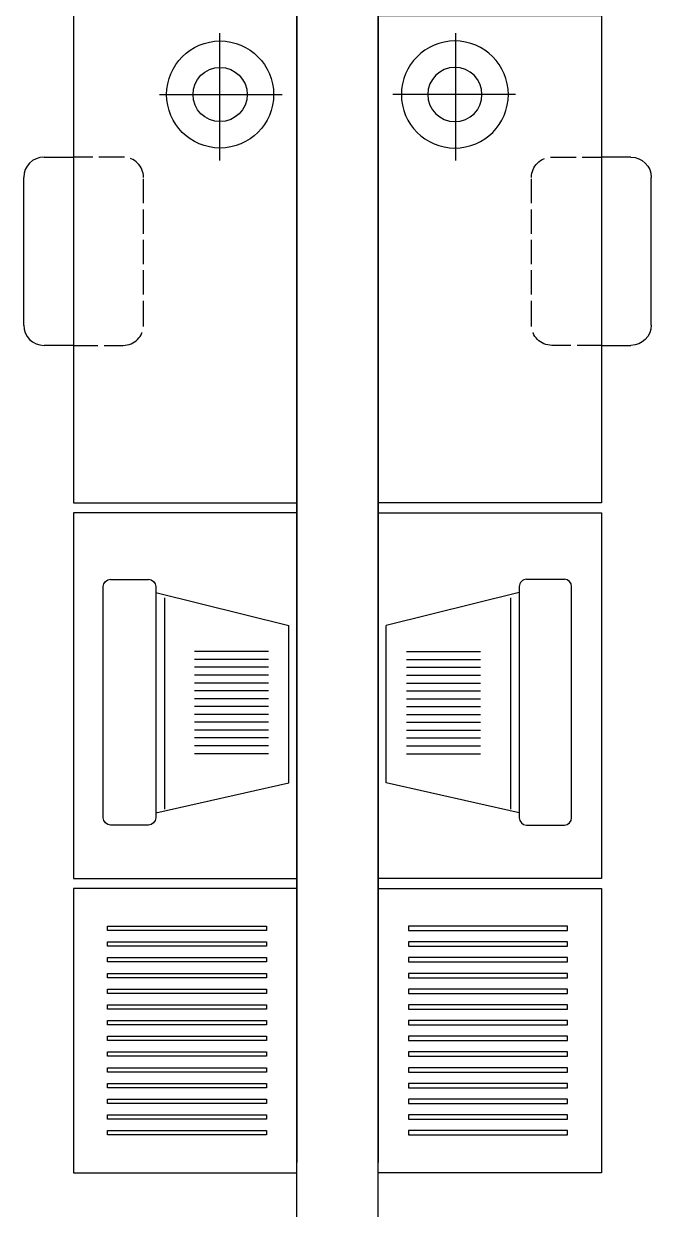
# Model space of a CAD drawing. Header units: centimetres. Extents: x 8510 to 16419, y -974 to 2536.
# Drawn here: x 13313.3 to 13467.9, y 1308.1 to 1600.1 of the extents above; entities that cross this region are included whole.
import ezdxf

# ---------------------------------------------------------------- set-up
doc = ezdxf.new("R2010")
doc.units = ezdxf.units.CM
doc.linetypes.add('ACAD_ISO02W100', pattern=[15, 12, -3])
for name, color, linetype in [('5', 5, 'Continuous'), ('P5', 5, 'Continuous'), ('轴线', 1, 'Continuous')]:
    doc.layers.add(name, color=color, linetype=linetype)

# ---------------------------------------------------------------- blocks, each defined once
blk = doc.blocks.new('13')
at = {"layer": '5'}
for p, q in [((-327332.6, -96330.1, 589.9), (-328532.6, -96330.1, 589.9)), ((-328532.6, -96330.1, 589.9), (-328532.6, -96880.1, 589.9)), ((-327332.6, -96880.1, 589.9), (-327332.6, -96330.1, 589.9)), ((-328338.3, -96668.2, 589.9), (-328338.3, -96366.7, 589.9)), ((-328489.6, -96520.9, 589.9), (-328176, -96520.9, 589.9)), ((-328532.6, -96880.1, 589.9), (-327332.6, -96880.1, 589.9)), ((-328184, -96952.9, 589.9), (-328184, -96880.1, 589.9)), ((-327720.3, -96880.1, 589.9), (-327720.3, -96952.9, 589.9)), ((-327770.3, -97002.9, 589.9), (-328134, -97002.9, 589.9))]:
    blk.add_line(p, q, dxfattribs=at)
at = {"layer": '5', "linetype": 'ACAD_ISO02W100', "ltscale": 5}
for p, q in [((-327770.3, -96707.9, 589.9), (-328134, -96707.9, 589.9)), ((-328184, -96757.9, 589.9), (-328184, -96880.1, 589.9)), ((-327720.3, -96880.1, 589.9), (-327720.3, -96757.9, 589.9))]:
    blk.add_line(p, q, dxfattribs=at)
at = {"layer": '5'}
for radius in [131.8, 66.8]:
    blk.add_circle((-328338.2, -96519.1, 589.9), radius, dxfattribs=at)
at = {"layer": '5', "linetype": 'ACAD_ISO02W100', "ltscale": 5}
for centre, start, end in [((-328134, -96757.9, 589.9), 90, 180), ((-327770.3, -96757.9, 589.9), 0, 90)]:
    blk.add_arc(centre, 50, start, end, dxfattribs=at)
at = {"layer": '5'}
for centre, start, end in [((-328134, -96952.9, 589.9), 180, 270), ((-327770.3, -96952.9, 589.9), 270, 0)]:
    blk.add_arc(centre, 50, start, end, dxfattribs=at)
blk = doc.blocks.new('42')
at = {"layer": '5'}
for p, q in [((-87017.2, -72432.8), (-87017.2, -71732.8)), ((-87017.2, -71732.8), (-86467.2, -71732.8)), ((-86467.2, -71732.8), (-86467.2, -72432.8)), ((-86541.9, -71825.9), (-86934, -71825.9)), ((-86934, -71825.9), (-86934, -71836.6)), ((-86541.9, -71836.6), (-86541.9, -71825.9)), ((-86934, -71836.6), (-86541.9, -71836.6)), ((-86541.9, -71864.6), (-86934, -71864.6)), ((-86934, -71864.6), (-86934, -71875.4)), ((-86934, -71875.4), (-86541.9, -71875.4)), ((-86541.9, -71875.4), (-86541.9, -71864.6)), ((-86541.9, -71903.3), (-86934, -71903.3)), ((-86934, -71903.3), (-86934, -71914.1)), ((-86934, -71914.1), (-86541.9, -71914.1)), ((-86541.9, -71914.1), (-86541.9, -71903.3)), ((-86541.9, -71942.1), (-86934, -71942.1)), ((-86934, -71942.1), (-86934, -71952.8)), ((-86541.9, -71952.8), (-86541.9, -71942.1)), ((-86934, -71952.8), (-86541.9, -71952.8)), ((-86541.9, -71980.8), (-86934, -71980.8)), ((-86934, -71980.8), (-86934, -71991.6)), ((-86934, -71991.6), (-86541.9, -71991.6)), ((-86541.9, -71991.6), (-86541.9, -71980.8)), ((-86541.9, -72019.6), (-86934, -72019.6)), ((-86934, -72019.6), (-86934, -72030.3)), ((-86934, -72030.3), (-86541.9, -72030.3)), ((-86541.9, -72030.3), (-86541.9, -72019.6)), ((-86541.9, -72058.3), (-86934, -72058.3)), ((-86934, -72058.3), (-86934, -72069.1)), ((-86541.9, -72069.1), (-86541.9, -72058.3)), ((-86934, -72069.1), (-86541.9, -72069.1)), ((-86541.9, -72097), (-86934, -72097)), ((-86934, -72097), (-86934, -72107.8)), ((-86934, -72107.8), (-86541.9, -72107.8)), ((-86541.9, -72107.8), (-86541.9, -72097)), ((-86541.9, -72135.8), (-86934, -72135.8)), ((-86934, -72135.8), (-86934, -72146.5)), ((-86934, -72146.5), (-86541.9, -72146.5)), ((-86541.9, -72146.5), (-86541.9, -72135.8)), ((-86541.9, -72174.5), (-86934, -72174.5)), ((-86934, -72174.5), (-86934, -72185.3)), ((-86541.9, -72185.3), (-86541.9, -72174.5)), ((-86934, -72185.3), (-86541.9, -72185.3)), ((-86541.9, -72213.3), (-86934, -72213.3)), ((-86934, -72213.3), (-86934, -72224)), ((-86934, -72224), (-86541.9, -72224)), ((-86541.9, -72224), (-86541.9, -72213.3)), ((-86541.9, -72252), (-86934, -72252)), ((-86934, -72252), (-86934, -72262.8)), ((-86934, -72262.8), (-86541.9, -72262.8)), ((-86541.9, -72262.8), (-86541.9, -72252)), ((-86541.9, -72290.7), (-86934, -72290.7)), ((-86934, -72290.7), (-86934, -72301.5)), ((-86541.9, -72301.5), (-86541.9, -72290.7)), ((-86934, -72301.5), (-86541.9, -72301.5)), ((-86541.9, -72329.5), (-86934, -72329.5)), ((-86934, -72329.5), (-86934, -72340.2)), ((-86934, -72340.2), (-86541.9, -72340.2)), ((-86541.9, -72340.2), (-86541.9, -72329.5)), ((-86467.2, -72432.8), (-87017.2, -72432.8)), ((-87017.2, -72457.9), (-86467.2, -72457.9)), ((-87017.2, -73357.9), (-87017.2, -72457.9)), ((-86467.2, -72457.9), (-86467.2, -73357.9)), ((-86832.7, -72589.3), (-86926.2, -72589.3)), ((-86944, -72607), (-86944, -73176.7)), ((-86814.9, -73176.7), (-86814.9, -72607)), ((-86814.9, -72619.4), (-86487.3, -72692.8)), ((-86793.7, -73149), (-86793.7, -72628.2)), ((-86487.3, -72692.8), (-86487.3, -73080.8)), ((-86537.4, -72765), (-86719.3, -72765)), ((-86537.4, -72784.3), (-86719.3, -72784.3)), ((-86537.4, -72803.7), (-86719.3, -72803.7)), ((-86537.4, -72823), (-86719.3, -72823)), ((-86537.4, -72842.3), (-86719.3, -72842.3)), ((-86537.4, -72861.7), (-86719.3, -72861.7)), ((-86537.4, -72881), (-86719.3, -72881)), ((-86537.4, -72900.3), (-86719.3, -72900.3)), ((-86537.4, -72919.7), (-86719.3, -72919.7)), ((-86537.4, -72919.7), (-86719.3, -72919.7)), ((-86537.4, -72939), (-86719.3, -72939)), ((-86537.4, -72939), (-86719.3, -72939)), ((-86537.4, -72958.3), (-86719.3, -72958.3)), ((-86537.4, -72977.7), (-86719.3, -72977.7)), ((-86537.4, -72997), (-86719.3, -72997)), ((-86537.4, -73016.3), (-86719.3, -73016.3)), ((-86814.9, -73162.3), (-86487.3, -73080.8)), ((-86926.2, -73194.4), (-86832.7, -73194.4)), ((-86467.2, -73357.9), (-87017.2, -73357.9))]:
    blk.add_line(p, q, dxfattribs=at)
for centre, start, end in [((-86926.2, -72607), 90, 180), ((-86832.7, -72607), 0, 90), ((-86926.2, -73176.7), 180, 270), ((-86832.7, -73176.7), 270, 0)]:
    blk.add_arc(centre, 17.8, start, end, dxfattribs=at)
at = {"layer": '5', "linetype": 'Continuous', "xscale": -1, "rotation": 270}
blk.add_blockref('13', (9862.8, 253949.7, -589.9), dxfattribs=at)
blk = doc.blocks.new('43')
at = {"layer": 'P5'}
blk.add_blockref('42', (0, 0), dxfattribs=at)

msp = doc.modelspace()

# ---------------------------------------------------------------- linework, layer by layer
at = {"layer": '轴线', "color": 7}
for p, q in [((13380.58, 1839.13), (13380.58, 1319.63)), ((13380.58, 924.63), (13380.58, 1839.13)), ((13400.58, 1839.13), (13400.58, 1319.63)), ((13400.58, 924.63), (13400.58, 1839.13))]:
    msp.add_line(p, q, dxfattribs=at)

# ---------------------------------------------------------------- block references
at = {"layer": 'P5', "color": 7, "yscale": 0.1, "zscale": 0.1, "rotation": 180}
for p, xscale in [((22027.3, -5856.16), -0.1), ((4753.85, -5856.16), 0.1)]:
    msp.add_blockref('43', p, dxfattribs=dict(at, xscale=xscale))

doc.saveas('drawing.dxf')
